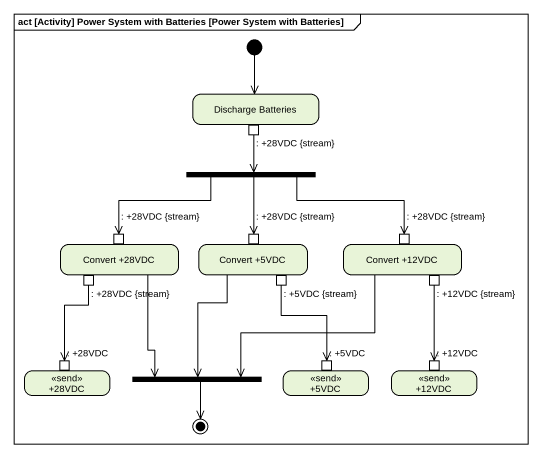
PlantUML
@startuml
mainframe act [Activity] Power System with Batteries [Power System with Batteries]
hide empty description
state "Discharge Batteries" as Discharge_Batteries {
  state ": +28VDC {stream}" as p28VDC_stream <<outputPin>>
}
state fork1 <<fork>>
state "Convert +28VDC" as Convert_28VDC {
  state ": +28VDC {stream}" as p28VDC_stream_2 <<inputPin>>
  state ": +28VDC {stream}" as p28VDC_stream_5 <<outputPin>>
}
state "Convert +5VDC" as Convert_5VDC {
  state ": +28VDC {stream}" as p28VDC_stream_3 <<inputPin>>
  state ": +5VDC {stream}" as p5VDC_stream <<outputPin>>
}
state "Convert +12VDC" as Convert_12VDC {
  state ": +28VDC {stream}" as p28VDC_stream_4 <<inputPin>>
  state ": +12VDC {stream}" as p12VDC_stream <<outputPin>>
}
state "+28VDC" as s28VDC <<send>> {
  state ": +28VDC" as p28VDC <<inputPin>>
}
state fork2 <<join>>
state "+5VDC" as s5VDC <<send>> {
  state ": +5VDC" as p5VDC <<inputPin>>
}
state "+12VDC" as s12VDC <<send>> {
  state ": +12VDC" as p12VDC <<inputPin>>
}
[*] --> Discharge_Batteries
p28VDC_stream --> fork1
fork1 -left-> p28VDC_stream_2
fork1 --> p28VDC_stream_3
fork1 -right-> p28VDC_stream_4
Convert_28VDC --> fork2
p28VDC_stream_5 --> p28VDC
Convert_5VDC --> fork2
p5VDC_stream --> p5VDC
Convert_12VDC -left-> fork2
p12VDC_stream --> p12VDC
fork2 --> [*]
@enduml
